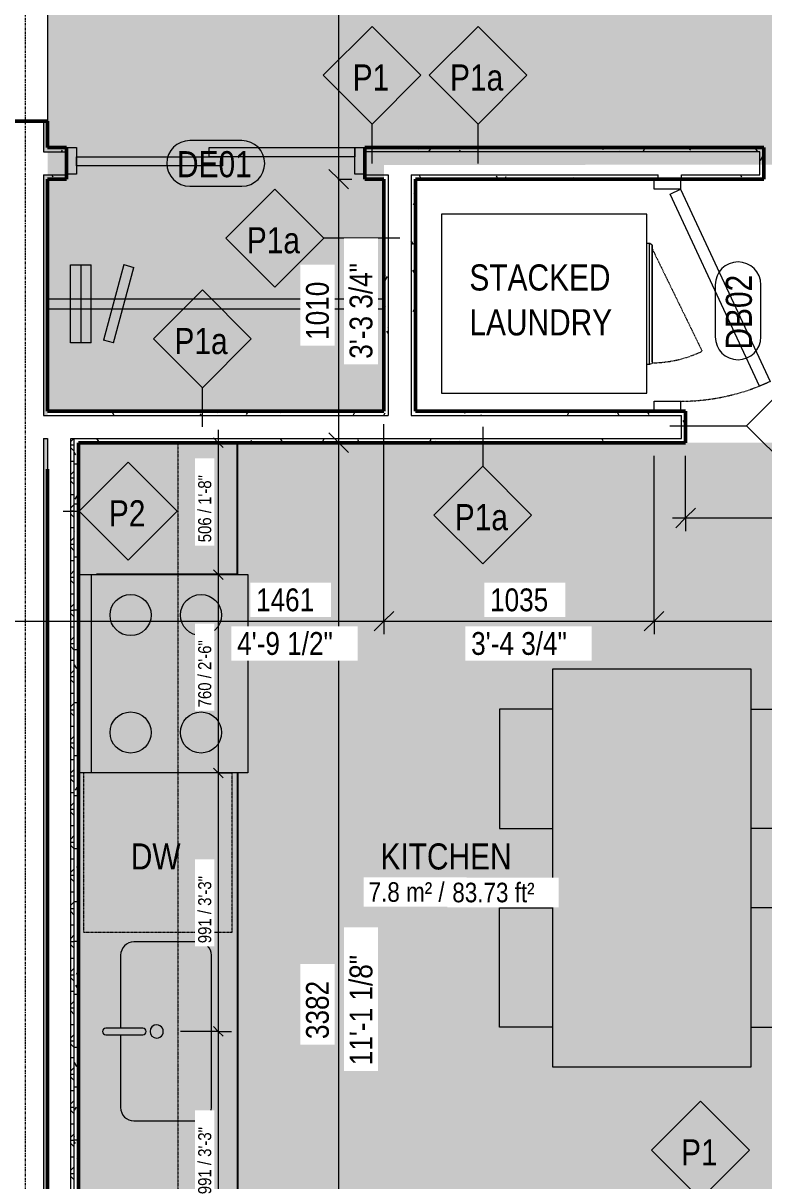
# Model space of a CAD drawing. Header units: millimetres. Extents: x 12719 to 31196, y -17777 to 12929.
# Drawn here: x 22562 to 25401, y 2891 to 7328 of the extents above; entities that cross this region are included whole.
import ezdxf

# ---------------------------------------------------------------- set-up
doc = ezdxf.new("R2010")
doc.units = ezdxf.units.MM
doc.linetypes.add('CMHC_Center - Large', pattern=[18, 9, -3, 3, -3])
doc.linetypes.add('CMHC_Dash - Small', pattern=[2, 1, -1])
for name, color, linetype, lineweight in [('A-ANNO-DIMS', 7, 'Continuous', 9), ('A-ANNO-DIMS-50', 7, 'Continuous', 9), ('A-ANNO-NOTE', 7, 'Continuous', 18), ('A-DETL-GENF', 7, 'Continuous', 18), ('A-DETL-IDEN', 7, 'Continuous', 9), ('A-DOOR', 7, 'Continuous', 18), ('A-DOOR-HDLN', 7, 'CMHC_Dash - Small', 18), ('A-DOOR-IDEN', 7, 'Continuous', 18), ('A-WALL', 7, 'Continuous', 18), ('A-WALL-IDEN', 7, 'Continuous', 9), ('A-WALL-PATT', 7, 'Continuous', 50), ('G-ANNO-TEXT', 7, 'Continuous', 9), ('I-FURN', 7, 'Continuous', 18), ('I-WALL', 7, 'Continuous', 18), ('P-SANR-FIXT', 7, 'Continuous', 18), ('Q-CASE', 7, 'Continuous', 18), ('Q-SPCQ', 7, 'Continuous', 18), ('Q-SPCQ-HDLN', 7, 'CMHC_Dash - Small', 18), ('S-GRID', 7, 'Continuous', 9)]:
    doc.layers.add(name, color=color, linetype=linetype, lineweight=lineweight)
doc.layers.add('A-DETL', color=7, linetype='Continuous', lineweight=18, true_color=0x00a600)
doc.styles.add('Arial Narrow', font='ARIALN.TTF', dxfattribs={"height": 75})
doc.styles.add('Arial Narrow_1', font='ARIALN.TTF', dxfattribs={"height": 100})
doc.styles.add('Arial Narrow_3', font='ARIALN.TTF', dxfattribs={"height": 50})
doc.styles.add('Arial Narrow_6', font='ARIALN.TTF', dxfattribs={"height": 87.5})
doc.dimstyles.new('CMHC_Standard', dxfattribs={"dimscale": 304.8, "dimtxt": 89.55021, "dimasz": 0.246063, "dimexe": 0.164042, "dimexo": 0.164042, "dimgap": 0.04101, "dimtad": 1, "dimdec": 0, "dimzin": 0, "dimdsep": 46, "dimtxsty": 'Arial Narrow_6', "dimblk1": 'OBLIQUE', "dimblk2": 'OBLIQUE', "dimsah": 1, "dimcen": 0.09, "dimdle": 0.164042, "dimazin": 0, "dimtfac": 1, "dimtdec": 4, "dimtix": 1, "dimtmove": 2, "dimatfit": 3, "dimfxl": 1, "dimtvp": 1, "dimtfill": 1, "dimtolj": 1, "dimtzin": 0, "dimarcsym": 2})
doc.dimstyles.new('CMHC_Standard_1', dxfattribs={"dimscale": 304.8, "dimtxt": 89.55021, "dimasz": 0.246063, "dimexe": 0.164042, "dimexo": 0.164042, "dimgap": 0.04101, "dimtad": 1, "dimdec": 0, "dimzin": 0, "dimdsep": 46, "dimtxsty": 'Arial Narrow_6', "dimblk1": 'OBLIQUE', "dimblk2": 'OBLIQUE', "dimsah": 1, "dimcen": 0.09, "dimdle": 0.164042, "dimazin": 0, "dimtfac": 1, "dimtdec": 4, "dimtix": 1, "dimtmove": 0, "dimatfit": 3, "dimfxl": 1, "dimtvp": 1, "dimtfill": 1, "dimtolj": 1, "dimtzin": 0, "dimarcsym": 2})
doc.dimstyles.new('CMHC_Standard__Small_', dxfattribs={"dimscale": 304.8, "dimtxt": 51.171549, "dimasz": 0.123031, "dimexe": 0.164042, "dimexo": 0.164042, "dimgap": 0.04101, "dimtad": 1, "dimdec": 0, "dimzin": 0, "dimdsep": 46, "dimtxsty": 'Arial Narrow_3', "dimblk1": 'OBLIQUE', "dimblk2": 'OBLIQUE', "dimsah": 1, "dimcen": 0.09, "dimdle": 0.164042, "dimazin": 0, "dimtfac": 1, "dimtdec": 4, "dimtix": 1, "dimtmove": 0, "dimatfit": 3, "dimfxl": 1, "dimtvp": 1, "dimtfill": 1, "dimtolj": 1, "dimtzin": 0, "dimarcsym": 2})
doc.dimstyles.new('CMHC_Standard__Small__1', dxfattribs={"dimscale": 304.8, "dimtxt": 51.171549, "dimasz": 0.123031, "dimexe": 0.164042, "dimexo": 0.164042, "dimgap": 0.04101, "dimtad": 1, "dimdec": 0, "dimzin": 0, "dimdsep": 46, "dimtxsty": 'Arial Narrow_3', "dimblk1": 'OBLIQUE', "dimblk2": 'OBLIQUE', "dimsah": 1, "dimcen": 0.09, "dimdle": 0.164042, "dimazin": 0, "dimtfac": 1, "dimtdec": 4, "dimtix": 1, "dimtmove": 2, "dimatfit": 3, "dimfxl": 1, "dimtvp": 1, "dimtfill": 1, "dimtolj": 1, "dimtzin": 0, "dimarcsym": 2})
pattern_1 = [(0, (82906.15, 0), (203.2, 50.8), [16.764, -135.636, 16.764, -135.636, -812.8]), (0, (82906.15, 0), (203.2, 50.8), [-304.8, 16.764, -288.036, 16.764, -135.636, -355.6]), (0, (82906.15, 0), (203.2, 50.8), [-762, 16.764, -84.836, 16.764, -237.236]), (120, (82982.35, 25.4), (-145.59409, 150.57636), [16.764, -135.636, 16.764, -135.636, -812.8]), (120, (82982.35, 25.4), (-145.59409, 150.57636), [-304.8, 16.764, -288.036, 16.764, -135.636, -355.6]), (120, (82982.35, 25.4), (-145.59409, 150.57636), [-762, 16.764, -84.836, 16.764, -237.236]), (240, (83007.75, 127), (-57.60591, -201.37636), [16.764, -135.636, 16.764, -135.636, -812.8]), (240, (83007.75, 127), (-57.60591, -201.37636), [-304.8, 16.764, -288.036, 16.764, -135.636, -355.6]), (240, (83007.75, 127), (-57.60591, -201.37636), [-762, 16.764, -84.836, 16.764, -237.236])]

# ---------------------------------------------------------------- blocks, each defined once
blk = doc.blocks.new('Interior - Closet_ 2 Panel - 1067x2032mm-9361856-ADU-1 - MAIN FLOOR')
at = {"layer": 'A-DOOR'}
for p, q in [((-571.6, 41.1), (-533.5, 41.1)), ((-533.5, 41.1), (-533.5, -60.5)), ((-25.4, -25.5), (-25.4, 9.5)), ((-25.4, 9.5), (533.5, 9.5)), ((533.5, -60.5), (533.5, 41.1)), ((533.5, 41.1), (571.6, 41.1)), ((533.5, 9.5), (533.5, -25.5)), ((-533.5, -60.5), (-533.5, -25.5)), ((-533.5, -25.5), (25.4, -25.5)), ((533.5, -25.5), (-25.4, -25.5)), ((25.4, -25.5), (25.4, -60.5)), ((-533.5, -60.5), (-571.6, -60.5)), ((25.4, -60.5), (-533.5, -60.5)), ((571.6, -60.5), (533.5, -60.5))]:
    blk.add_line(p, q, dxfattribs=at)
blk = doc.blocks.new('Closet - Coat Hanger-9118280-ADU-1 - MAIN FLOOR')
at = {"layer": 'Q-CASE'}
for p, q in [((87.2, 455), (167.2, 455)), ((87.2, 155), (87.2, 455)), ((127.2, 455), (127.2, 155)), ((167.2, 155), (167.2, 455)), ((291.7, 455.1), (214.1, 165.3)), ((252.7, 154.9), (330.3, 444.7)), ((291.7, 455.1), (330.3, 444.7)), ((0, 324), (1289.1, 324)), ((0, 286), (1289.1, 286)), ((167.2, 155), (87.2, 155)), ((252.7, 154.9), (214.1, 165.3))]:
    blk.add_line(p, q, dxfattribs=at)
blk = doc.blocks.new('CMHC_Furn - Dining Table - 4 Person - 1524x762mm-7096064-ADU-1 - MAIN FLOOR')
at = {"layer": 'I-FURN', "color": 254, "true_color": 0xd4d4d4}
for p, q in [((-609.5, 381), (-609.5, 584)), ((-609.5, 584), (-152.5, 584)), ((-152.5, 584), (-152.5, 381)), ((609.5, 584), (152.5, 584)), ((152.5, 584), (152.5, 381)), ((609.5, 381), (609.5, 584)), ((762, 381), (-762, 381)), ((-762, 381), (-762, -381)), ((762, -381), (762, 381)), ((-762, -381), (762, -381)), ((-609.5, -381), (-609.5, -584)), ((-152.5, -584), (-152.5, -381)), ((152.5, -584), (152.5, -381)), ((609.5, -381), (609.5, -584)), ((-609.5, -584), (-152.5, -584)), ((609.5, -584), (152.5, -584))]:
    blk.add_line(p, q, dxfattribs=at)
blk = doc.blocks.new('Interior - Single Panel - 813x2032mm-9349408-ADU-1 - MAIN FLOOR')
at = {"layer": 'A-DOOR'}
for p, q in [((-444.6, 60.5), (-406.5, 60.5)), ((-406.5, 60.5), (-406.5, -41.1)), ((406.5, -41.1), (406.5, 60.5)), ((406.5, 60.5), (444.6, 60.5)), ((-406.5, -41.1), (-444.6, -41.1)), ((-349.1, -344.4), (387.7, -0.8)), ((406.5, -41.1), (-330.3, -384.7)), ((387.7, -0.8), (406.5, -41.1)), ((444.6, -41.1), (406.5, -41.1)), ((-330.3, -384.7), (-349.1, -344.4))]:
    blk.add_line(p, q, dxfattribs=at)
at = {"layer": 'A-DOOR-HDLN'}
blk.add_arc((406.5, -41.1), 813, 180, 205, dxfattribs=at)
blk = doc.blocks.new('Appliance_Washer and Dryer - Washer-6823267-ADU-1 - MAIN FLOOR')
at = {"layer": 'Q-SPCQ', "flags": 128}
for points in [[(-223.6, 414.1), (-219.5, 414.1), (-207.3, 414.1), (-187.4, 414.1), (-160.6, 414.1), (-128, 414.1), (-90.6, 414.1), (-49.8, 414.1), (-7.3, 414.1), (35.6, 414.1), (77.1, 414.1), (115.8, 414.1), (150.2, 414.1), (179.1, 414.1), (201.4, 414.1), (216.2, 414.1), (223.1, 414.1)], [(223.6, 414.1), (219.5, 414.1), (207.3, 414.1), (187.4, 414.1), (160.6, 414.1), (128, 414.1), (90.6, 414.1), (49.8, 414.1), (7.3, 414.1), (-35.6, 414.1), (-77.1, 414.1), (-115.8, 414.1), (-150.2, 414.1), (-179.1, 414.1), (-201.4, 414.1), (-216.2, 414.1), (-223.1, 414.1)]]:
    blk.add_lwpolyline(points, dxfattribs=at)
at = {"layer": 'Q-SPCQ-HDLN'}
blk.add_line((-210.7, 414), (181.6, 605.3), dxfattribs=at)
blk.add_arc((-213.9, 412.4), 440, 0.1677, 26, dxfattribs=at)
blk = doc.blocks.new('Appliance_Washer and Dryer - Dryer-6823269-ADU-1 - MAIN FLOOR')
at = {"layer": 'Q-SPCQ'}
for p, q in [((-231, 406.7), (-231, 393.5)), ((-231, 404.1), (-231, 393.5)), ((231, 404.1), (-231, 404.1)), ((231, 393.5), (231, 406.7)), ((231, 393.5), (231, 404.1)), ((343, 393.5), (-343, 393.5)), ((-343, 393.5), (-343, -393.5)), ((343, -393.5), (343, 393.5)), ((-343, -393.5), (343, -393.5))]:
    blk.add_line(p, q, dxfattribs=at)
at = {"layer": 'Q-SPCQ', "flags": 128}
for points in [[(-231, 406.7), (-227.6, 412.9), (-223.6, 414.1)], [(223.6, 414.1), (219.5, 414.1), (207.3, 414.1), (187.4, 414.1), (160.6, 414.1), (128, 414.1), (90.6, 414.1), (49.8, 414.1), (7.3, 414.1), (-35.6, 414.1), (-77.1, 414.1), (-115.8, 414.1), (-150.2, 414.1), (-179.1, 414.1), (-201.4, 414.1), (-216.2, 414.1), (-223.1, 414.1), (-223.6, 414.1)], [(-223.6, 414.1), (-219.5, 414.1), (-207.3, 414.1), (-187.4, 414.1), (-160.6, 414.1), (-128, 414.1), (-90.6, 414.1), (-49.8, 414.1), (-7.3, 414.1), (35.6, 414.1), (77.1, 414.1), (115.8, 414.1), (150.2, 414.1), (179.1, 414.1), (201.4, 414.1), (216.2, 414.1), (223.1, 414.1), (223.6, 414.1)], [(227.1, 412.2), (229.8, 410.7), (231, 406.7)]]:
    blk.add_lwpolyline(points, dxfattribs=at)
at = {"layer": 'Q-SPCQ-HDLN'}
blk.add_line((-210.7, 414), (181.6, 605.3), dxfattribs=at)
blk.add_arc((-213.9, 412.4), 440, 0.1677, 26, dxfattribs=at)
blk = doc.blocks.new('Kitchen_Dishwasher - Standard-7552958-ADU-1 - MAIN FLOOR')
at = {"layer": 'Q-SPCQ-HDLN'}
for p, q in [((-304.8, -20), (-304.8, -590)), ((304.8, -20), (-304.8, -20)), ((304.8, -590), (304.8, -20)), ((-304.8, -590), (304.8, -590))]:
    blk.add_line(p, q, dxfattribs=at)
blk = doc.blocks.new('Kitchen_Range - Standard-5974202-ADU-1 - MAIN FLOOR')
at = {"layer": 'Q-SPCQ'}
for p, q in [((0, 0), (0, 650)), ((760, 650), (760, 0)), ((0, 599.2), (760, 599.2)), ((760, 0), (0, 0))]:
    blk.add_line(p, q, dxfattribs=at)
for centre in [(155, 450), (605, 450), (155, 180), (605, 180)]:
    blk.add_circle(centre, 78.8, dxfattribs=at)
blk = doc.blocks.new('Kitchen_Sink - Standard-7115269-ADU-1 - MAIN FLOOR')
at = {"layer": 'P-SANR-FIXT'}
for p, q in [((-12.7, 57.2), (-12.7, -84.9)), ((12.7, -84.9), (12.7, 57.2)), ((-12.7, 0), (-292.2, 0)), ((292.2, 0), (12.7, 0)), ((-343, -50.8), (-343, -297.2)), ((343, -297.2), (343, -50.8)), ((-292.2, -348), (292.2, -348))]:
    blk.add_line(p, q, dxfattribs=at)
for centre, radius, start, end in [((0, 57.2), 12.7, 360, 180), ((292.2, -50.8), 50.8, 360, 90), ((-292.2, -50.8), 50.8, 90, 180), ((0, -84.9), 12.7, 180, 360), ((0, -138), 25.4, 360, 180), ((0, -138), 25.4, 180, 0), ((-292.2, -297.2), 50.8, 180, 270), ((292.2, -297.2), 50.8, 270, 0)]:
    blk.add_arc(centre, radius, start, end, dxfattribs=at)
blk = doc.blocks.new('CMHC_Tag - Door - Standard-379181-ADU-1 - MAIN FLOOR')
at = {"layer": 'A-ANNO-NOTE', "lineweight": 9}
for p, q in [((2, 1.75), (-2, 1.75)), ((-2, -1.75), (2, -1.75))]:
    blk.add_line(p, q, dxfattribs=at)
for centre, start, end in [((-2, 0), 90, 270), ((2, 0), 270, 90)]:
    blk.add_arc(centre, 1.75, start, end, dxfattribs=at)
blk = doc.blocks.new('CMHC_Tag - Wall - Standard-410246-ADU-1 - MAIN FLOOR')
at = {"layer": 'A-ANNO-NOTE', "lineweight": 9}
for p, q in [((0, 3.75), (-3.75, 0)), ((3.75, 0), (0, 3.75)), ((0, -3.75), (3.75, 0)), ((-3.75, 0), (0, -3.75))]:
    blk.add_line(p, q, dxfattribs=at)
blk = doc.blocks.new('DIMBLOCK50-ADU-1 - MAIN FLOOR')
at = {"layer": 'A-ANNO-DIMS-50', "lineweight": 18, "transparency": 16777216}
for p, q in [((23771.9, 5720.3), (23734.4, 5757.8)), ((23771.9, 5720.3), (23809.4, 5682.8)), ((23771.9, 2338.5), (23734.4, 2376)), ((23771.9, 2338.5), (23809.4, 2301))]:
    blk.add_line(p, q, dxfattribs=at)
at = {"layer": 'A-ANNO-DIMS-50', "transparency": 16777216}
for p, q in [((23771.9, 5720.3), (23768.9, 5720.3)), ((23771.9, 2338.5), (23771.9, 5720.3)), ((23771.9, 5720.3), (23821.9, 5720.3)), ((23771.9, 2338.5), (23721.9, 2338.5)), ((23771.9, 2338.5), (24596.9, 2338.5))]:
    blk.add_line(p, q, dxfattribs=at)
at = {"layer": 'A-ANNO-DIMS-50', "color": 0, "transparency": 16777216, "char_height": 87.5, "attachment_point": 1, "rotation": 90, "line_spacing_factor": 0.974696, "style": 'Arial Narrow_6', "bg_fill": 3, "box_fill_scale": 1.25, "bg_fill_color": 256, "bg_fill_true_color": 13158600, "bg_fill_transparency": 0}
for s, insert, width in [('11\'-1 1/8"', (23813.5, 3334.6), 506.598), ('3382', (23646.3, 3434.8), 266.092)]:
    blk.add_mtext(s, dxfattribs=dict(at, insert=insert, width=width))
blk = doc.blocks.new('_Oblique')
at = {"color": 0, "linetype": 'ByBlock', "lineweight": -2}
blk.add_line((-0.5, -0.5), (0.5, 0.5), dxfattribs=at)
blk = doc.blocks.new('DIMBLOCK51-ADU-1 - MAIN FLOOR')
at = {"layer": 'A-ANNO-DIMS-50', "lineweight": 18, "transparency": 16777216}
for p, q in [((23771.9, 6730.5), (23734.4, 6768)), ((23771.9, 6730.5), (23809.4, 6693)), ((23771.9, 5720.3), (23734.4, 5757.8)), ((23771.9, 5720.3), (23809.4, 5682.8))]:
    blk.add_line(p, q, dxfattribs=at)
at = {"layer": 'A-ANNO-DIMS-50', "transparency": 16777216}
for p, q in [((23771.9, 6730.5), (23768.9, 6730.5)), ((23771.9, 5720.3), (23771.9, 6730.5)), ((23771.9, 6730.5), (23821.9, 6730.5)), ((23771.9, 5720.3), (23768.9, 5720.3)), ((23771.9, 5720.3), (23821.9, 5720.3))]:
    blk.add_line(p, q, dxfattribs=at)
at = {"layer": 'A-ANNO-DIMS-50', "color": 0, "transparency": 16777216, "char_height": 87.5, "attachment_point": 1, "rotation": 90, "line_spacing_factor": 0.974696, "style": 'Arial Narrow_6', "bg_fill": 3, "box_fill_scale": 1.25, "bg_fill_color": 256, "bg_fill_true_color": 13158600, "bg_fill_transparency": 0}
for s, insert, width in [('3\'-3 3/4"', (23813.5, 6042.1), 440.075), ('1010', (23646.3, 6114.6), 266.092)]:
    blk.add_mtext(s, dxfattribs=dict(at, insert=insert, width=width))
blk = doc.blocks.new('DIMBLOCK52-ADU-1 - MAIN FLOOR')
at = {"layer": 'A-ANNO-DIMS-50', "lineweight": 18, "transparency": 16777216}
for p, q in [((23771.9, 9956.9), (23734.4, 9994.4)), ((23771.9, 9956.9), (23809.4, 9919.4)), ((23771.9, 6730.5), (23734.4, 6768)), ((23771.9, 6730.5), (23809.4, 6693))]:
    blk.add_line(p, q, dxfattribs=at)
at = {"layer": 'A-ANNO-DIMS-50', "transparency": 16777216}
for p, q in [((23771.9, 6730.5), (23771.9, 10006.9)), ((23771.9, 9956.9), (23768.9, 9956.9)), ((23771.9, 9956.9), (23821.9, 9956.9)), ((23771.9, 6730.5), (23768.9, 6730.5)), ((23771.9, 6730.5), (23821.9, 6730.5))]:
    blk.add_line(p, q, dxfattribs=at)
at = {"layer": 'A-ANNO-DIMS-50', "color": 0, "transparency": 16777216, "char_height": 87.5, "attachment_point": 1, "rotation": 90, "line_spacing_factor": 0.974696, "style": 'Arial Narrow_6', "bg_fill": 3, "box_fill_scale": 1.25, "bg_fill_color": 256, "bg_fill_true_color": 13158600, "bg_fill_transparency": 0}
for s, insert, width in [('3226', (23646.3, 8232.9), 266.092), ('10\'-7"', (23813.5, 8216.5), 305.324)]:
    blk.add_mtext(s, dxfattribs=dict(at, insert=insert, width=width))
blk = doc.blocks.new('DIMBLOCK53-ADU-1 - MAIN FLOOR')
at = {"layer": 'A-ANNO-DIMS-50', "transparency": 16777216}
for p, q in [((23945, 5036.3), (23945, 5791.3)), ((22433.9, 5036.3), (23945, 5036.3)), ((22483.9, 5036.3), (22483.9, 5039.3)), ((22483.9, 5036.3), (22483.9, 4986.3)), ((23945, 5036.3), (23945, 4986.3))]:
    blk.add_line(p, q, dxfattribs=at)
at = {"layer": 'A-ANNO-DIMS-50', "lineweight": 18, "transparency": 16777216}
for p, q in [((22483.9, 5036.3), (22521.4, 5073.8)), ((23945, 5036.3), (23982.5, 5073.8)), ((22483.9, 5036.3), (22446.4, 4998.8)), ((23945, 5036.3), (23907.5, 4998.8))]:
    blk.add_line(p, q, dxfattribs=at)
at = {"layer": 'A-ANNO-DIMS-50', "color": 0, "transparency": 16777216, "char_height": 87.5, "attachment_point": 1, "line_spacing_factor": 0.974696, "style": 'Arial Narrow_6', "bg_fill": 3, "box_fill_scale": 1.25, "bg_fill_color": 256, "bg_fill_true_color": 13158600, "bg_fill_transparency": 0}
for s, insert, width in [('1461', (23454.8, 5161.9), 266.092), ('4\'-9 1/2"', (23382.3, 4994.7), 440.075)]:
    blk.add_mtext(s, dxfattribs=dict(at, insert=insert, width=width))
blk = doc.blocks.new('DIMBLOCK54-ADU-1 - MAIN FLOOR')
at = {"layer": 'A-ANNO-DIMS-50', "transparency": 16777216}
for p, q in [((23945, 5036.3), (23945, 5791.3)), ((24980.4, 5036.3), (24980.4, 5670.3)), ((23945, 5036.3), (24980.4, 5036.3)), ((23945, 5036.3), (23945, 4986.3)), ((24980.4, 5036.3), (24980.4, 4986.3))]:
    blk.add_line(p, q, dxfattribs=at)
at = {"layer": 'A-ANNO-DIMS-50', "lineweight": 18, "transparency": 16777216}
for p, q in [((23945, 5036.3), (23982.5, 5073.8)), ((24980.4, 5036.3), (25017.9, 5073.8)), ((23945, 5036.3), (23907.5, 4998.8)), ((24980.4, 5036.3), (24942.9, 4998.8))]:
    blk.add_line(p, q, dxfattribs=at)
at = {"layer": 'A-ANNO-DIMS-50', "color": 0, "transparency": 16777216, "char_height": 87.5, "attachment_point": 1, "line_spacing_factor": 0.974696, "style": 'Arial Narrow_6', "bg_fill": 3, "box_fill_scale": 1.25, "bg_fill_color": 256, "bg_fill_true_color": 13158600, "bg_fill_transparency": 0}
for s, insert, width in [('1035', (24351.9, 5161.9), 266.092), ('3\'-4 3/4"', (24279.4, 4994.7), 440.075)]:
    blk.add_mtext(s, dxfattribs=dict(at, insert=insert, width=width))
blk = doc.blocks.new('DIMBLOCK55-ADU-1 - MAIN FLOOR')
at = {"layer": 'A-ANNO-DIMS-50', "transparency": 16777216}
for p, q in [((24980.4, 5036.3), (24980.4, 5670.3)), ((26544.9, 5036.3), (26544.9, 5670.3)), ((24980.4, 5036.3), (26544.9, 5036.3)), ((24980.4, 5036.3), (24980.4, 4986.3)), ((26544.9, 5036.3), (26544.9, 4986.3))]:
    blk.add_line(p, q, dxfattribs=at)
at = {"layer": 'A-ANNO-DIMS-50', "lineweight": 18, "transparency": 16777216}
for p, q in [((24980.4, 5036.3), (25017.9, 5073.8)), ((26544.9, 5036.3), (26582.4, 5073.8)), ((24980.4, 5036.3), (24942.9, 4998.8)), ((26544.9, 5036.3), (26507.4, 4998.8))]:
    blk.add_line(p, q, dxfattribs=at)
at = {"layer": 'A-ANNO-DIMS-50', "color": 0, "transparency": 16777216, "char_height": 87.5, "attachment_point": 1, "line_spacing_factor": 0.974696, "style": 'Arial Narrow_6', "bg_fill": 3, "box_fill_scale": 1.25, "bg_fill_color": 256, "bg_fill_true_color": 13158600, "bg_fill_transparency": 0}
for s, insert, width in [('1565', (25651.8, 5161.9), 266.092), ('5\'-1 5/8"', (25579.3, 4994.7), 440.075)]:
    blk.add_mtext(s, dxfattribs=dict(at, insert=insert, width=width))
blk = doc.blocks.new('DIMBLOCK61-ADU-1 - MAIN FLOOR')
at = {"layer": 'A-ANNO-DIMS-50', "transparency": 16777216}
for p, q in [((23310.2, 5770.3), (23310.2, 5214.7)), ((23310.2, 5720.3), (23291.5, 5739.1)), ((23310.2, 5720.3), (23286.7, 5720.3)), ((23310.2, 5720.3), (23329, 5701.6)), ((23310.2, 5720.3), (23360.2, 5720.3)), ((23310.2, 5214.7), (23286.7, 5214.7)), ((23310.2, 5214.7), (23291.5, 5233.5)), ((23310.2, 5214.7), (23329, 5196)), ((23310.2, 5214.7), (23360.2, 5214.7))]:
    blk.add_line(p, q, dxfattribs=at)
at = {"layer": 'A-ANNO-DIMS-50', "color": 0, "transparency": 16777216, "insert": (23233.1, 5338.8), "char_height": 50, "width": 308.979, "attachment_point": 1, "rotation": 90, "line_spacing_factor": 0.974696, "style": 'Arial Narrow_3', "bg_fill": 3, "box_fill_scale": 1.25, "bg_fill_color": 256, "bg_fill_true_color": 13158600, "bg_fill_transparency": 0}
blk.add_mtext('506 / 1\'-8"', dxfattribs=at)
blk = doc.blocks.new('DIMBLOCK62-ADU-1 - MAIN FLOOR')
at = {"layer": 'A-ANNO-DIMS-50', "transparency": 16777216}
for p, q in [((23310.2, 5214.7), (23286.7, 5214.7)), ((23310.2, 5214.7), (23291.5, 5233.5)), ((23310.2, 5214.7), (23310.2, 4454.7)), ((23310.2, 5214.7), (23329, 5196)), ((23310.2, 5214.7), (23360.2, 5214.7)), ((23310.2, 4454.7), (23286.7, 4454.7)), ((23310.2, 4454.7), (23291.5, 4473.5)), ((23310.2, 4454.7), (23329, 4436)), ((23310.2, 4454.7), (23360.2, 4454.7))]:
    blk.add_line(p, q, dxfattribs=at)
at = {"layer": 'A-ANNO-DIMS-50', "color": 0, "transparency": 16777216, "insert": (23233.1, 4706), "char_height": 50, "width": 308.979, "attachment_point": 1, "rotation": 90, "line_spacing_factor": 0.974696, "style": 'Arial Narrow_3', "bg_fill": 3, "box_fill_scale": 1.25, "bg_fill_color": 256, "bg_fill_true_color": 13158600, "bg_fill_transparency": 0}
blk.add_mtext('760 / 2\'-6"', dxfattribs=at)
blk = doc.blocks.new('DIMBLOCK63-ADU-1 - MAIN FLOOR')
at = {"layer": 'A-ANNO-DIMS-50', "transparency": 16777216}
for p, q in [((23310.2, 4454.7), (23286.7, 4454.7)), ((23310.2, 4454.7), (23291.5, 4473.5)), ((23310.2, 4454.7), (23310.2, 3464.1)), ((23310.2, 4454.7), (23329, 4436)), ((23310.2, 4454.7), (23360.2, 4454.7)), ((23310.2, 3464.1), (23165.8, 3464.1)), ((23310.2, 3464.1), (23291.5, 3482.9)), ((23310.2, 3464.1), (23329, 3445.4)), ((23310.2, 3464.1), (23360.2, 3464.1))]:
    blk.add_line(p, q, dxfattribs=at)
at = {"layer": 'A-ANNO-DIMS-50', "color": 0, "transparency": 16777216, "insert": (23233.1, 3802.1), "char_height": 50, "width": 308.979, "attachment_point": 1, "rotation": 90, "line_spacing_factor": 0.974696, "style": 'Arial Narrow_3', "bg_fill": 3, "box_fill_scale": 1.25, "bg_fill_color": 256, "bg_fill_true_color": 13158600, "bg_fill_transparency": 0}
blk.add_mtext('991 / 3\'-3"', dxfattribs=at)
blk = doc.blocks.new('DIMBLOCK64-ADU-1 - MAIN FLOOR')
at = {"layer": 'A-ANNO-DIMS-50', "transparency": 16777216}
for p, q in [((23310.2, 3464.1), (23165.8, 3464.1)), ((23310.2, 3464.1), (23291.5, 3482.9)), ((23310.2, 3464.1), (23310.2, 2473.5)), ((23310.2, 3464.1), (23329, 3445.4)), ((23310.2, 3464.1), (23360.2, 3464.1)), ((23310.2, 2473.5), (23291.5, 2492.3)), ((23310.2, 2473.5), (23286.7, 2473.5)), ((23310.2, 2473.5), (23329, 2454.8)), ((23310.2, 2473.5), (23360.2, 2473.5))]:
    blk.add_line(p, q, dxfattribs=at)
at = {"layer": 'A-ANNO-DIMS-50', "color": 0, "transparency": 16777216, "insert": (23233.1, 2840.1), "char_height": 50, "width": 308.979, "attachment_point": 1, "rotation": 90, "line_spacing_factor": 0.974696, "style": 'Arial Narrow_3', "bg_fill": 3, "box_fill_scale": 1.25, "bg_fill_color": 256, "bg_fill_true_color": 13158600, "bg_fill_transparency": 0}
blk.add_mtext('991 / 3\'-3"', dxfattribs=at)
blk = doc.blocks.new('DIMBLOCK67-ADU-1 - MAIN FLOOR')
at = {"layer": 'A-ANNO-DIMS-50', "transparency": 16777216}
for p, q in [((25101.4, 5432), (25101.4, 5670.3)), ((26544.9, 5432), (26544.9, 5670.3)), ((25051.4, 5432), (26594.9, 5432)), ((25101.4, 5432), (25101.4, 5382)), ((26544.9, 5432), (26544.9, 5382))]:
    blk.add_line(p, q, dxfattribs=at)
at = {"layer": 'A-ANNO-DIMS-50', "lineweight": 18, "transparency": 16777216}
for p, q in [((25101.4, 5432), (25138.9, 5469.5)), ((26544.9, 5432), (26582.4, 5469.5)), ((25101.4, 5432), (25063.9, 5394.5)), ((26544.9, 5432), (26507.4, 5394.5))]:
    blk.add_line(p, q, dxfattribs=at)
at = {"layer": 'A-ANNO-DIMS-50', "color": 0, "transparency": 16777216, "char_height": 87.5, "attachment_point": 1, "line_spacing_factor": 0.974696, "style": 'Arial Narrow_6', "bg_fill": 3, "box_fill_scale": 1.25, "bg_fill_color": 256, "bg_fill_true_color": 13158600, "bg_fill_transparency": 0}
for s, insert, width in [('1444', (25712.3, 5557.6), 266.092), ('4\'-8 7/8"', (25639.8, 5390.4), 440.075)]:
    blk.add_mtext(s, dxfattribs=dict(at, insert=insert, width=width))

msp = doc.modelspace()

# ---------------------------------------------------------------- hatches: boundary and pattern name
at = {"layer": 'A-WALL-PATT', "lineweight": 18, "true_color": 0x808080}
h = msp.add_hatch(dxfattribs=at)
h.set_pattern_fill('FP_1', color=8, style=0, pattern_type=2)
h.set_pattern_definition(pattern_1)
h.paths.add_polyline_path([(22655.9, 856.9), (22655.9, 5736.3), (22639.9, 5736.3), (22639.9, 856.9)])
h.paths.add_polyline_path([(22655.9, 5825.3), (22655.9, 6746.5), (22639.9, 6746.5), (22639.9, 5825.3), (22652.1, 5825.3)])
h.paths.add_polyline_path([(22655.9, 6835.5), (22655.9, 6953.1), (22639.9, 6953.1), (22639.9, 6835.5)])
h.paths.add_polyline_path([(22655.9, 7867.5), (22655.9, 9784.9), (22639.9, 9784.9), (22639.9, 7867.5)])
h = msp.add_hatch(dxfattribs=at)
h.set_pattern_fill('FP_1', color=8, style=0, pattern_type=2)
h.set_pattern_definition(pattern_1)
h.paths.add_polyline_path([(23945, 6835.5), (24050, 6835.5), (24050, 6851.5), (23872.1, 6851.5), (23872.1, 6835.5), (23923.4, 6835.5)])
h.paths.add_polyline_path([(22655.9, 6835.5), (22728.9, 6835.5), (22728.9, 6851.5), (22655.9, 6851.5)])
h = msp.add_hatch(dxfattribs=at)
h.set_pattern_fill('FP_1', color=8, style=0, pattern_type=2)
h.set_pattern_definition(pattern_1)
h.paths.add_polyline_path([(24050, 5841.3), (24066, 5841.3), (24066, 6746.5), (24050, 6746.5), (24050, 5841.6)])
h.paths.add_polyline_path([(24066, 6835.5), (24066, 6851.5), (24050, 6851.5), (24050, 6835.5)])
h = msp.add_hatch(dxfattribs=at)
h.set_pattern_fill('FP_1', color=8, style=0, pattern_type=2)
h.set_pattern_definition(pattern_1)
h.paths.add_polyline_path([(26408.6, 6791), (26408.6, 6835.5), (26510.2, 6835.5), (26510.2, 6851.5), (26392.6, 6851.5), (26392.6, 6791)])
h.paths.add_polyline_path([(25385.4, 6791), (25401.4, 6791), (25401.4, 6851.5), (24066, 6851.5), (24066, 6835.5), (25385.4, 6835.5), (25385.4, 6832.1)])
h = msp.add_hatch(dxfattribs=at)
h.set_pattern_fill('FP_1', color=8, style=0, pattern_type=2)
h.set_pattern_definition(pattern_1)
h.paths.add_polyline_path([(26510.2, 6730.5), (26560.9, 6730.5), (26560.9, 6746.5), (26408.6, 6746.5), (26408.6, 6791), (26392.6, 6791), (26392.6, 6730.5), (26408.6, 6730.5)])
h.paths.add_polyline_path([(25401.4, 6730.5), (25401.4, 6791), (25385.4, 6791), (25385.4, 6746.5), (25085.4, 6746.5), (25085.4, 6730.5), (25385.4, 6730.5)])
h.paths.add_polyline_path([(24957.1, 6730.5), (24996.4, 6730.5), (24996.4, 6746.5), (24066, 6746.5), (24066, 6730.5), (24953, 6730.5)])
h = msp.add_hatch(dxfattribs=at)
h.set_pattern_fill('FP_1', color=8, style=0, pattern_type=2)
h.set_pattern_definition(pattern_1)
h.paths.add_polyline_path([(23872.1, 6730.5), (23945, 6730.5), (23945, 6746.5), (23872.1, 6746.5), (23872.1, 6731.9)])
h.paths.add_polyline_path([(22728.9, 6730.5), (22728.9, 6746.5), (22655.9, 6746.5), (22655.9, 6730.5)])
h = msp.add_hatch(dxfattribs=at)
h.set_pattern_fill('FP_1', color=8, style=0, pattern_type=2)
h.set_pattern_definition(pattern_1)
h.paths.add_polyline_path([(23961, 5841.3), (23961, 6746.5), (23945, 6746.5), (23945, 5841.3)])
h = msp.add_hatch(dxfattribs=at)
h.set_pattern_fill('FP_1', color=8, style=0, pattern_type=2)
h.set_pattern_definition(pattern_1)
h.paths.add_polyline_path([(24980.4, 5825.3), (24980.4, 5841.3), (24050, 5841.3), (24050, 5825.3), (24957.1, 5825.3)])
h.paths.add_polyline_path([(22757.9, 5825.3), (23961, 5825.3), (23961, 5841.3), (22655.9, 5841.3), (22655.9, 5825.3), (22744.9, 5825.3)])
h = msp.add_hatch(dxfattribs=at)
h.set_pattern_fill('FP_1', color=8, style=0, pattern_type=2)
h.set_pattern_definition(pattern_1)
h.paths.add_polyline_path([(24980.4, 5825.3), (25040.9, 5825.3), (25040.9, 5841.3), (24980.4, 5841.3)])
h = msp.add_hatch(dxfattribs=at)
h.set_pattern_fill('FP_1', color=8, style=0, pattern_type=2)
h.set_pattern_definition(pattern_1)
h.paths.add_polyline_path([(25093.4, 5720.3), (25101.4, 5720.3), (25101.4, 5841.3), (25040.9, 5841.3), (25040.9, 5825.3), (25085.4, 5825.3), (25085.4, 5720.3)])
h = msp.add_hatch(dxfattribs=at)
h.set_pattern_fill('FP_3', color=8, style=0, pattern_type=2)
h.set_pattern_definition([(0, (82906.15, 0), (0, 63.475), []), (315, (82906.15, 0), (63.474147, 0), [89.767, -89.767]), (45, (82906.15, 0), (63.474147, 0), [89.767, -89.767])])
h.paths.add_polyline_path([(22757.9, 840.9), (22757.9, 5736.3), (22744.9, 5736.3), (22744.9, 840.9)])
h = msp.add_hatch(dxfattribs=at)
h.set_pattern_fill('FP_1', color=8, style=0, pattern_type=2)
h.set_pattern_definition(pattern_1)
h.paths.add_polyline_path([(24166, 5720.3), (25085.4, 5720.3), (25085.4, 5736.3), (22757.9, 5736.3), (22757.9, 5720.3), (24050, 5720.3)])
h = msp.add_hatch(dxfattribs=at)
h.set_pattern_fill('FP_1', color=8, style=0, pattern_type=2)
h.set_pattern_definition(pattern_1)
h.paths.add_polyline_path([(22773.9, 856.9), (22773.9, 5720.3), (22757.9, 5720.3), (22757.9, 856.9)])

# ---------------------------------------------------------------- linework, layer by layer
at = {"layer": 'A-DETL', "color": 7}
msp.add_line((22655.9, 7801.3), (22655.9, 6953.1), dxfattribs=at)
at = {"layer": 'A-DETL', "color": 8, "lineweight": 25, "true_color": 0x808080}
for p, q in [((23383.9, 5214.7), (23383.9, 5720.3)), ((23383.9, 5214.7), (22843.9, 5214.7)), ((23383.9, 4454.7), (23383.9, 2229.5))]:
    msp.add_line(p, q, dxfattribs=at)
at = {"layer": 'A-WALL', "lineweight": 50}
for p, q in [((22655.9, 6953.1), (22369.9, 6953.1)), ((22655.9, 6851.5), (22655.9, 6953.1)), ((22655.9, 5841.3), (22655.9, 6730.5)), ((22655.9, 856.9), (22655.9, 5618.9))]:
    msp.add_line(p, q, dxfattribs=at)
at = {"layer": 'A-WALL'}
for p, q in [((22639.9, 6953.1), (22639.9, 6835.5)), ((22639.9, 6835.5), (22728.9, 6835.5)), ((25385.4, 6835.5), (23872.1, 6835.5)), ((25385.4, 6746.5), (25385.4, 6835.5)), ((22639.9, 6746.5), (22639.9, 5825.3)), ((22639.9, 6746.5), (22728.9, 6746.5)), ((23872.1, 6746.5), (23961, 6746.5)), ((23961, 6746.5), (23961, 5825.3)), ((24050, 6746.5), (24996.4, 6746.5)), ((24050, 6746.5), (24050, 5825.3)), ((24996.4, 6730.5), (24996.4, 6746.5)), ((25085.4, 6746.5), (25385.4, 6746.5)), ((25085.4, 6730.5), (25085.4, 6746.5)), ((22639.9, 5825.3), (23961, 5825.3)), ((24050, 5825.3), (25085.4, 5825.3)), ((25085.4, 5736.3), (25085.4, 5825.3)), ((22639.9, 5736.3), (22639.9, 840.9)), ((22639.9, 5736.3), (22655.9, 5736.3)), ((22655.9, 5736.3), (22655.9, 5618.9)), ((22744.9, 840.9), (22744.9, 5736.3)), ((22744.9, 5736.3), (25085.4, 5736.3)), ((22757.9, 840.9), (22757.9, 5736.3))]:
    msp.add_line(p, q, dxfattribs=at)
at = {"layer": 'A-WALL-IDEN'}
for p, q in [((24305.7, 6791), (24305.7, 6941)), ((24005.5, 6504.6), (23714.2, 6504.6)), ((24323.8, 5780.8), (24323.8, 5630.8)), ((25040.9, 5785.6), (25334.5, 5785.6)), ((22714.9, 5458.1), (22777.4, 5458.1))]:
    msp.add_line(p, q, dxfattribs=at)
at = {"layer": 'I-WALL', "lineweight": 50}
for p, q in [((22728.9, 6851.5), (22655.9, 6851.5)), ((22728.9, 6730.5), (22728.9, 6851.5)), ((25401.4, 6851.5), (23872.1, 6851.5)), ((23872.1, 6851.5), (23872.1, 6730.5)), ((25401.4, 6730.5), (25401.4, 6851.5)), ((22655.9, 6730.5), (22728.9, 6730.5)), ((23872.1, 6730.5), (23945, 6730.5)), ((23945, 6730.5), (23945, 5841.3)), ((24066, 6730.5), (25401.4, 6730.5)), ((24066, 5841.3), (24066, 6730.5)), ((23945, 5841.3), (22655.9, 5841.3)), ((25101.4, 5841.3), (24066, 5841.3)), ((25101.4, 5720.3), (25101.4, 5841.3)), ((22773.9, 856.9), (22773.9, 5720.3)), ((22773.9, 5720.3), (25101.4, 5720.3))]:
    msp.add_line(p, q, dxfattribs=at)
at = {"layer": 'S-GRID', "color": 8, "linetype": 'CMHC_Center - Large', "true_color": 0x808080}
msp.add_line((22569.9, 11830.1), (22569.9, -1623.1), dxfattribs=at)

# ---------------------------------------------------------------- block references
at = {"layer": 'A-DOOR', "rotation": 180}
msp.add_blockref('Interior - Closet_ 2 Panel - 1067x2032mm-9361856-ADU-1 - MAIN FLOOR', (23300.5, 6791), dxfattribs=at)
at = {"layer": 'A-DOOR-IDEN', "xscale": 49.99999999999998, "yscale": 49.99999999999998, "zscale": 49.99999999999998}
msp.add_blockref('CMHC_Tag - Door - Standard-379181-ADU-1 - MAIN FLOOR', (23300.5, 6791), dxfattribs=at)
at = {"layer": 'A-DOOR-IDEN', "xscale": 49.99999999999998, "yscale": 49.99999999999998, "zscale": 49.99999999999998, "rotation": 89.99999999999991}
msp.add_blockref('CMHC_Tag - Door - Standard-379181-ADU-1 - MAIN FLOOR', (25302.5, 6225.9), dxfattribs=at)
at = {"layer": 'A-WALL-IDEN', "xscale": 49.99999999999998, "yscale": 49.99999999999998, "zscale": 49.99999999999998}
for p in [(24305.7, 7128.5), (23526.7, 6504.6), (23249.3, 6118.3), (22964.9, 5458.1), (24323.8, 5443.3), (25158.3, 3008.8)]:
    msp.add_blockref('CMHC_Tag - Wall - Standard-410246-ADU-1 - MAIN FLOOR', p, dxfattribs=at)
at = {"layer": 'P-SANR-FIXT', "rotation": 89.99999999999977}
msp.add_blockref('Kitchen_Sink - Standard-7115269-ADU-1 - MAIN FLOOR', (22935.9, 3464.1), dxfattribs=at)
at = {"layer": 'Q-CASE'}
msp.add_blockref('Closet - Coat Hanger-9118280-ADU-1 - MAIN FLOOR', (22655.9, 5947.8), dxfattribs=at)
at = {"layer": 'Q-SPCQ', "rotation": 89.99999999999984}
msp.add_blockref('Kitchen_Range - Standard-5974202-ADU-1 - MAIN FLOOR', (23423.9, 4454.7), dxfattribs=at)

# ---------------------------------------------------------------- texts
at = {"layer": 'A-DOOR-IDEN', "lineweight": 9, "insert": (23152, 6837.9), "char_height": 100, "width": 356.751, "attachment_point": 1, "style": 'Arial Narrow_1'}
msp.add_mtext('DE01', dxfattribs=at)
at = {"layer": 'A-DOOR-IDEN', "lineweight": 9, "insert": (25255.6, 6077.5), "char_height": 100, "width": 356.751, "attachment_point": 1, "rotation": 90, "style": 'Arial Narrow_1'}
msp.add_mtext('DB02', dxfattribs=at)
at = {"layer": 'A-WALL-IDEN', "char_height": 100, "attachment_point": 1, "style": 'Arial Narrow_1'}
for s, insert, width in [('P1a', (24198.5, 7170.3), 256.54), ('P1a', (23419.6, 6546.3), 256.54), ('P1a', (23142.1, 6160.1), 256.54), ('P2', (22890.7, 5499.9), 176.371), ('P1a', (24216.7, 5485.1), 256.54), ('P1', (25084.1, 3050.6), 176.371)]:
    msp.add_mtext(s, dxfattribs=dict(at, insert=insert, width=width))
at = {"layer": 'G-ANNO-TEXT', "char_height": 100, "attachment_point": 1, "style": 'Arial Narrow_1', "bg_fill": 3, "box_fill_scale": 1.25, "bg_fill_color": 256, "bg_fill_true_color": 13158600, "bg_fill_transparency": 0}
for s, insert, width in [('STACKED ', (24272.7, 6403.8), 713.502), ('DW', (22974.8, 4184.7), 232.489), ('KITCHEN', (23931.9, 4184.7), 621.308)]:
    msp.add_mtext(s, dxfattribs=dict(at, insert=insert, width=width))

# ---------------------------------------------------------------- next in the draw order: hatches: boundary and pattern name
at = {"layer": 'A-DETL-GENF', "true_color": 0xffffff}
for points in [[(23497.7, 856.9), (24525.9, 856.9), (24525.9, 2459.5), (24298.3, 2459.5), (24298.3, 5720.3), (22773.9, 5720.3), (22773.9, 856.9), (22869.9, 856.9)], [(25377.9, 2159.6), (26519.4, 2159.6), (26519.4, 2459.5), (28583.9, 2459.5), (28583.9, 5720.3), (24298.3, 5720.3), (24298.3, 2459.5), (25377.9, 2459.5), (25377.9, 2214.2)]]:
    msp.add_hatch(color=7, dxfattribs=at).paths.add_polyline_path(points)

# ---------------------------------------------------------------- next in the draw order: linework, layer by layer
at = {"layer": 'A-DETL', "color": 8, "linetype": 'CMHC_Dash - Small', "true_color": 0x808080}
msp.add_line((23154.9, 5720.3), (23154.9, 2473.5), dxfattribs=at)

# ---------------------------------------------------------------- next in the draw order: block references
at = {"layer": 'I-FURN', "color": 254, "true_color": 0xd4d4d4, "rotation": 89.9999999999999}
msp.add_blockref('CMHC_Furn - Dining Table - 4 Person - 1524x762mm-7096064-ADU-1 - MAIN FLOOR', (24971.7, 4089.9), dxfattribs=at)
at = {"layer": 'Q-SPCQ', "rotation": 269.9999999999997}
msp.add_blockref('Kitchen_Dishwasher - Standard-7552958-ADU-1 - MAIN FLOOR', (23383.9, 4149.9), dxfattribs=at)

# ---------------------------------------------------------------- next in the draw order: texts
at = {"layer": 'G-ANNO-TEXT', "insert": (24272.7, 6231.8), "char_height": 100, "width": 673.418, "attachment_point": 1, "style": 'Arial Narrow_1', "bg_fill": 3, "box_fill_scale": 1.25, "bg_fill_color": 256, "bg_fill_true_color": 13158600, "bg_fill_transparency": 0}
msp.add_mtext('LAUNDRY', dxfattribs=at)

# ---------------------------------------------------------------- next in the draw order: hatches: boundary and pattern name
at = {"layer": 'A-DETL-GENF', "true_color": 0xffffff}
msp.add_hatch(color=7, dxfattribs=at).paths.add_polyline_path([(22655.9, 5841.3), (23945, 5841.3), (23945, 6785.3), (26544.9, 6785.8), (26544.9, 9784.9), (22655.9, 9784.9), (22655.9, 6468)])

# ---------------------------------------------------------------- next in the draw order: block references
at = {"layer": 'A-DOOR', "rotation": 90}
msp.add_blockref('Interior - Single Panel - 813x2032mm-9349408-ADU-1 - MAIN FLOOR', (25040.9, 6285.9), dxfattribs=at)
at = {"layer": 'Q-SPCQ', "rotation": 269.9999999999997}
for name in ['Appliance_Washer and Dryer - Dryer-6823269-ADU-1 - MAIN FLOOR', 'Appliance_Washer and Dryer - Washer-6823267-ADU-1 - MAIN FLOOR']:
    msp.add_blockref(name, (24559.5, 6252.8), dxfattribs=at)

# ---------------------------------------------------------------- next in the draw order: dimensions: what is measured, and where the dimension line sits
at = {"layer": 'A-ANNO-DIMS'}
dim = msp.add_linear_dim(base=(23771.9, 5720.3), p1=(24646.9, 2338.5), p2=(23718.9, 5720.3), angle=90, dimstyle='CMHC_Standard', override={"dimpost": '<>\\X', "dimfxl": 3506.80758}, dxfattribs=at)
dim.commit()
dim.dimension.update_dxf_attribs({"geometry": 'DIMBLOCK50-ADU-1 - MAIN FLOOR', "text_midpoint": (23763, 3434.8), "dimtype": 160, "text_rotation": 90})

# ---------------------------------------------------------------- next in the draw order: texts
at = {"layer": 'A-DETL-IDEN', "insert": (23886.5, 4035.9), "char_height": 75, "width": 356.751, "attachment_point": 1, "style": 'Arial Narrow', "bg_fill": 3, "box_fill_scale": 1.25, "bg_fill_color": 256, "bg_fill_true_color": 13158600, "bg_fill_transparency": 0}
msp.add_mtext('7.8 m² /', dxfattribs=at)

# ---------------------------------------------------------------- next in the draw order: dimensions: what is measured, and where the dimension line sits
at = {"layer": 'A-ANNO-DIMS'}
dim = msp.add_linear_dim(base=(23771.9, 6730.5), p1=(23718.9, 5720.3), p2=(23718.9, 6730.5), angle=90, dimstyle='CMHC_Standard_1', override={"dimpost": '<>\\X', "dimfxl": 1010.2}, dxfattribs=at)
dim.commit()
dim.dimension.update_dxf_attribs({"geometry": 'DIMBLOCK51-ADU-1 - MAIN FLOOR', "text_midpoint": (23771.9, 6225.4)})

# ---------------------------------------------------------------- next in the draw order: texts
at = {"layer": 'A-DETL-IDEN', "insert": (24207.3, 4034), "char_height": 75, "width": 388.818, "attachment_point": 1, "style": 'Arial Narrow', "bg_fill": 3, "box_fill_scale": 1.25, "bg_fill_color": 256, "bg_fill_true_color": 13158600, "bg_fill_transparency": 0}
msp.add_mtext('83.73 ft²', dxfattribs=at)

# ---------------------------------------------------------------- next in the draw order: dimensions: what is measured, and where the dimension line sits
at = {"layer": 'A-ANNO-DIMS'}
dim = msp.add_linear_dim(base=(23771.9, 9956.9), p1=(23718.9, 6730.5), p2=(23718.9, 9956.9), angle=90, dimstyle='CMHC_Standard_1', override={"dimpost": '<>\\X', "dimfxl": 3226.4}, dxfattribs=at)
dim.commit()
dim.dimension.update_dxf_attribs({"geometry": 'DIMBLOCK52-ADU-1 - MAIN FLOOR', "text_midpoint": (23771.9, 8343.7)})
dim = msp.add_linear_dim(base=(23945, 5036.3), p1=(22483.9, 5089.3), p2=(23945, 5841.3), dimstyle='CMHC_Standard', override={"dimpost": '<>\\X', "dimfxl": 1643.275993}, dxfattribs=at)
dim.commit()
dim.dimension.update_dxf_attribs({"geometry": 'DIMBLOCK53-ADU-1 - MAIN FLOOR', "text_midpoint": (23454.8, 5045.2), "dimtype": 160})

# ---------------------------------------------------------------- next in the draw order: linework, layer by layer
at = {"layer": 'A-WALL-IDEN'}
msp.add_line((23899.4, 6791), (23899.4, 6941), dxfattribs=at)

# ---------------------------------------------------------------- next in the draw order: block references
at = {"layer": 'A-WALL-IDEN', "xscale": 49.99999999999998, "yscale": 49.99999999999998, "zscale": 49.99999999999998}
msp.add_blockref('CMHC_Tag - Wall - Standard-410246-ADU-1 - MAIN FLOOR', (23899.4, 7128.5), dxfattribs=at)

# ---------------------------------------------------------------- next in the draw order: texts
at = {"layer": 'A-WALL-IDEN', "insert": (23825.3, 7170.3), "char_height": 100, "width": 176.371, "attachment_point": 1, "style": 'Arial Narrow_1'}
msp.add_mtext('P1', dxfattribs=at)

# ---------------------------------------------------------------- next in the draw order: dimensions: what is measured, and where the dimension line sits
at = {"layer": 'A-ANNO-DIMS'}
dim = msp.add_linear_dim(base=(24980.4, 5036.3), p1=(23945, 5841.3), p2=(24980.4, 5720.3), dimstyle='CMHC_Standard_1', override={"dimpost": '<>\\X', "dimfxl": 1042.446238}, dxfattribs=at)
dim.commit()
dim.dimension.update_dxf_attribs({"geometry": 'DIMBLOCK54-ADU-1 - MAIN FLOOR', "text_midpoint": (24462.7, 5036.3)})
dim = msp.add_linear_dim(base=(23310.2, 5214.7), p1=(23336.7, 5720.3), p2=(23336.7, 5214.7), angle=90, dimstyle='CMHC_Standard__Small_', override={"dimpost": '<>', "dimfxl": 505.6}, dxfattribs=at)
dim.commit()
dim.dimension.update_dxf_attribs({"geometry": 'DIMBLOCK61-ADU-1 - MAIN FLOOR', "text_midpoint": (23265.3, 5467.5)})

# ---------------------------------------------------------------- next in the draw order: linework, layer by layer
at = {"layer": 'A-WALL-IDEN'}
msp.add_line((23249.3, 5780.8), (23249.3, 5930.8), dxfattribs=at)

# ---------------------------------------------------------------- next in the draw order: dimensions: what is measured, and where the dimension line sits
at = {"layer": 'A-ANNO-DIMS'}
dim = msp.add_linear_dim(base=(26544.9223703, 5036.2839177), p1=(24980.4223703, 5720.3427091), p2=(26544.9223703, 5720.3427091), dimstyle='CMHC_Standard_1', override={"dimpost": '<>\\X', "dimfxl": 1564.5}, dxfattribs=at)
dim.commit()
dim.dimension.update_dxf_attribs({"geometry": 'DIMBLOCK55-ADU-1 - MAIN FLOOR', "text_midpoint": (25762.6723703, 5036.2839177)})
dim = msp.add_linear_dim(base=(23310.2, 4454.7), p1=(23336.7, 5214.7), p2=(23336.7, 4454.7), angle=90, dimstyle='CMHC_Standard__Small_', override={"dimpost": '<>', "dimfxl": 760}, dxfattribs=at)
dim.commit()
dim.dimension.update_dxf_attribs({"geometry": 'DIMBLOCK62-ADU-1 - MAIN FLOOR', "text_midpoint": (23265.3, 4834.7)})

# ---------------------------------------------------------------- next in the draw order: dimensions: what is measured, and where the dimension line sits
dim = msp.add_linear_dim(base=(26544.9223703, 5431.9754224), p1=(25101.4223703, 5720.3427091), p2=(26544.9223703, 5720.3427091), dimstyle='CMHC_Standard_1', override={"dimpost": '<>\\X', "dimfxl": 1443.5}, dxfattribs=at)
dim.commit()
dim.dimension.update_dxf_attribs({"geometry": 'DIMBLOCK67-ADU-1 - MAIN FLOOR', "text_midpoint": (25823.1723703, 5431.9754224)})
dim = msp.add_linear_dim(base=(23310.2, 3464.1), p1=(23336.7, 4454.7), p2=(23215.8, 3464.1), angle=90, dimstyle='CMHC_Standard__Small__1', override={"dimpost": '<>', "dimfxl": 997.956971}, dxfattribs=at)
dim.commit()
dim.dimension.update_dxf_attribs({"geometry": 'DIMBLOCK63-ADU-1 - MAIN FLOOR', "text_midpoint": (23266.4, 3956.6), "dimtype": 160, "text_rotation": 90})

# ---------------------------------------------------------------- next in the draw order: block references
at = {"layer": 'A-WALL-IDEN', "xscale": 49.99999999999998, "yscale": 49.99999999999998, "zscale": 49.99999999999998}
msp.add_blockref('CMHC_Tag - Wall - Standard-410246-ADU-1 - MAIN FLOOR', (25522, 5785.6), dxfattribs=at)

# ---------------------------------------------------------------- next in the draw order: dimensions: what is measured, and where the dimension line sits
at = {"layer": 'A-ANNO-DIMS'}
dim = msp.add_linear_dim(base=(23310.2, 2473.5), p1=(23215.8, 3464.1), p2=(23336.7, 2473.5), angle=90, dimstyle='CMHC_Standard__Small_', override={"dimpost": '<>', "dimfxl": 997.956971}, dxfattribs=at)
dim.commit()
dim.dimension.update_dxf_attribs({"geometry": 'DIMBLOCK64-ADU-1 - MAIN FLOOR', "text_midpoint": (23265.3, 2968.8)})

doc.saveas('drawing.dxf')
